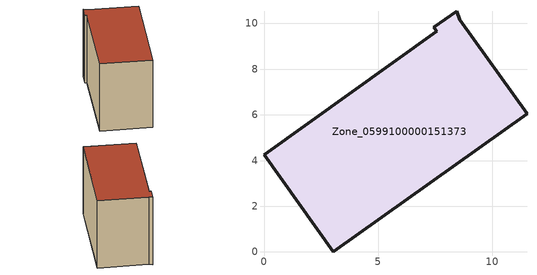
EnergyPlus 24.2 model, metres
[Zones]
Zone_0599100000151373
 floor ground (C_G): 11.52,6.05 3.03,0 0,4.25 7.57,9.65 7.44,9.83 8.44,10.54 8.57,10.16 z0
 wall outside (C_F): 8.57,10.16 8.44,10.54 7.44,9.83 7.57,9.65 0,4.25 3.03,0 11.52,6.05 8.57,10.16 z0:7.61
 roof outside (C_R): 3.03,0 11.52,6.05 8.57,10.16 8.44,10.54 7.44,9.83 7.57,9.65 0,4.25 z7.61
[BUILDING]
Pand.0599100000151373: North Axis=0; Terrain=City; Loads Convergence Tolerance Value=0.04; Temperature Convergence Tolerance Value=0.4; Solar Distribution=FullExterior; Maximum Number of Warmup Days=25; Minimum Number of Warmup Days=1
[Site:Location]
Rotterdam.The.Hague.AP_ZH_NLD Design_Conditions: Latitude=51.96; Longitude=4.45; Time Zone=1; Elevation=-4.5
[SITE:GROUNDTEMPERATURE:BUILDINGSURFACE]
18, 18, 18, 18, 18, 18, 18, 18, 18, 18, 18, 18
[MATERIAL] Thermal Absorptance=0.9; Solar Absorptance=0.7; Visible Absorptance=0.7
Name | Roughness | Thickness | Conductivity | Density | Specific Heat
G.TI.1975-1991 | MediumSmooth | 0.15 | 0.288461 | 540 | 1210
F.TI.1975-1991 | Rough | 0.3 | 0.230769 | 1920 | 840
R.TI.1975-1991 | MediumRough | 0.2 | 0.153846 | 1500 | 1000
[CONSTRUCTION]
C_G: G.TI.1975-1991
C_F: F.TI.1975-1991
C_R: R.TI.1975-1991
[ZONE]
Zone_0599100000151373: Type=1; Multiplier=1; Ceiling Height=Autocalculate; Volume=Autocalculate; Floor Area=autocalculate; Part of Total Floor Area=Yes
[ZONEINFILTRATION:DESIGNFLOWRATE]
Infil_Zone_0599100000151373: Zone or ZoneList or Space or SpaceList=Zone_0599100000151373; Schedule=AlwaysOn; Design Flow Rate Calculation Method=Flow/Area; Flow Rate per Floor Area=0.003; Constant Term Coefficient=1; Temperature Term Coefficient=0; Velocity Term Coefficient=0; Velocity Squared Term Coefficient=0
[HVACTEMPLATE:ZONE:IDEALLOADSAIRSYSTEM]
Zone_0599100000151373: Maximum Heating Supply Air Temperature=50; Minimum Cooling Supply Air Temperature=13; Maximum Heating Supply Air Humidity Ratio=0.0156; Minimum Cooling Supply Air Humidity Ratio=0.0077; Heating Limit=NoLimit; Cooling Limit=NoLimit; Dehumidification Control Type=ConstantSensibleHeatRatio; Cooling Sensible Heat Ratio=0.7; Dehumidification Setpoint=60; Humidification Control Type=None; Humidification Setpoint=30; Outdoor Air Method=None; Outdoor Air Flow Rate per Person=0.00944; Outdoor Air Flow Rate per Zone Floor Area=0; Outdoor Air Flow Rate per Zone=0; Demand Controlled Ventilation Type=None; Outdoor Air Economizer Type=NoEconomizer; Heat Recovery Type=None; Sensible Heat Recovery Effectiveness=0.7; Latent Heat Recovery Effectiveness=0.65
[ZONECONTROL:THERMOSTAT]
ThermostatControl_Zone_0599100000151373: Zone or ZoneList=Zone_0599100000151373; Control Type Schedule=DualSetpointControlType; Control 1=Thermostat_Zone_0599100000151373; Temperature Difference Between Cutout And Setpoint=0
[THERMOSTATSETPOINT:DUALSETPOINT]
Thermostat_Zone_0599100000151373: Heating Setpoint Temperature Schedule=HeatingSetpoint_Zone_0599100000151373; Cooling Setpoint Temperature Schedule=CoolingSetpoint_Zone_0599100000151373
[SCHEDULE:COMPACT]
HeatingSetpoint_Zone_0599100000151373: Through: 12/31, For: AllDays, Until: 24:00, 21
CoolingSetpoint_Zone_0599100000151373: Through: 12/31, For: AllDays, Until: 24:00, 24
DualSetpointControlType: Through: 12/31, For: AllDays, Until: 24:00, 4
AlwaysOn: Through: 12/31, For: AllDays, Until: 24:00, 1
